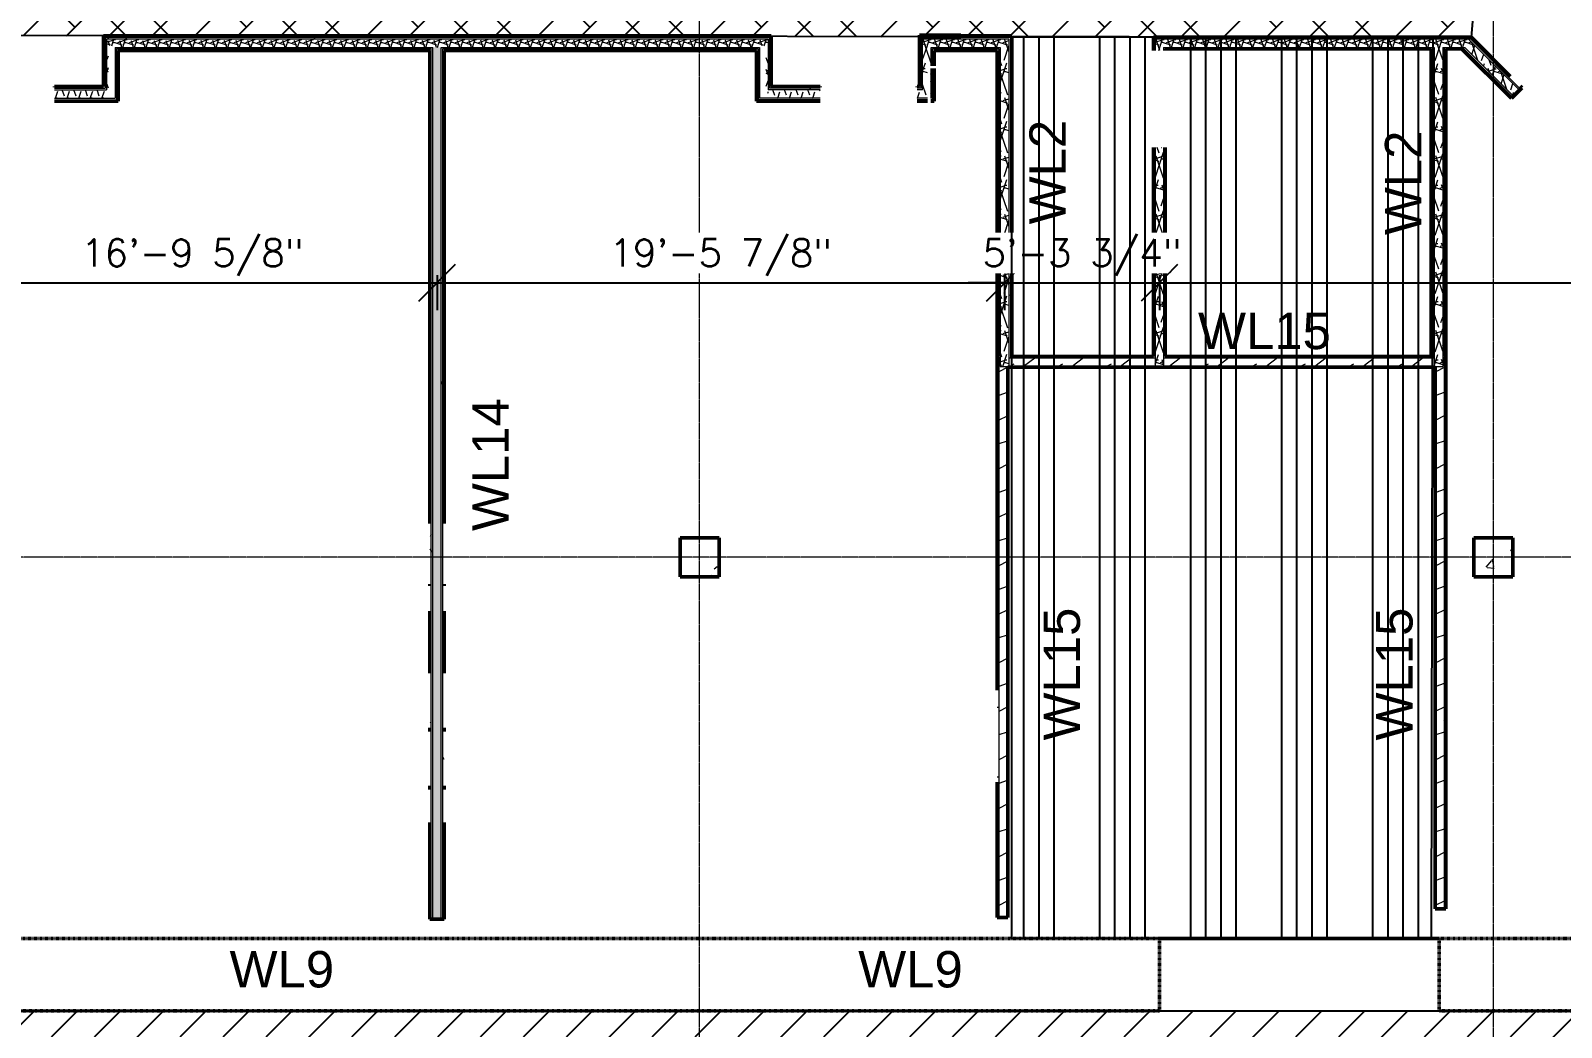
# Model space of a CAD drawing. Header units: inches. Extents: x -4294 to -464, y 9706 to 12475.
# Drawn here: x -3103 to -2472, y 9973 to 10384 of the extents above; entities that cross this region are included whole.
import ezdxf

# ---------------------------------------------------------------- set-up
doc = ezdxf.new("R2010")
doc.units = ezdxf.units.IN
doc.header["$MEASUREMENT"] = 0
doc.linetypes.add('Dash 1_16_', pattern=[0.125, 0.0625, -0.0625])
doc.linetypes.add('Grid Line 1_2_', pattern=[0.875, 0.5, -0.125, 0.125, -0.125])
for name, color, linetype, lineweight in [('0-3', 7, 'Continuous', 9), ('A-ANNO-DIMS', 211, 'Continuous', 9), ('A-WALL', 113, 'Continuous', 13), ('A-WALL-10', 113, 'Continuous', 50), ('A-WALL-9', 113, 'Continuous', 5), ('A-WALL-PATT-5', 111, 'Continuous', 9), ('C-PROP-LINE-2', 91, 'Dash 1_16_', 50), ('I-WALL', 2, 'Continuous', 13), ('I-WALL-1', 2, 'Continuous', 50), ('I-WALL-2', 2, 'Continuous', 50), ('S-COLS', 52, 'Continuous', 9), ('S-COLS-1', 250, 'Continuous', 50), ('S-GRID-1', 1, 'Grid Line 1_2_', 9)]:
    doc.layers.add(name, color=color, linetype=linetype, lineweight=lineweight)
doc.layers.add('LOAD_HATCH', color=8, linetype='Continuous')
doc.layers.add('loads', color=1, linetype='Continuous')
doc.styles.add('Arial', font='arial.ttf', dxfattribs={"height": 22.5})
doc.styles.add('Century Gothic', font='simplex.shx', dxfattribs={"height": 11.25})
doc.dimstyles.new('OD__1_8__Tol__', dxfattribs={"dimscale": 12, "dimtxt": 11.746893, "dimasz": 1.25, "dimexe": 0.9375, "dimexo": 0.625, "dimgap": 0.15625, "dimtad": 1, "dimdec": 3, "dimrnd": 0.125, "dimzin": 3, "dimdsep": 46, "dimlunit": 4, "dimtxsty": 'Century Gothic', "dimsah": 1, "dimcen": 0.09, "dimdle": 0.9375, "dimazin": 0, "dimtfac": 1, "dimtdec": 4, "dimtix": 1, "dimtmove": 0, "dimatfit": 3, "dimfxl": 1, "dimtvp": 1, "dimtfill": 1, "dimfrac": 2, "dimtolj": 1, "dimtzin": 0, "dimarcsym": 2})
pattern_1 = [(0, (3860.724, -12118.589), (38.4, 9.6), [1.584, -27.216, 1.584, -27.216, -153.6]), (0, (3860.724, -12118.589), (38.4, 9.6), [-57.6, 1.584, -56.016, 1.584, -27.216, -67.2]), (0, (3860.724, -12118.589), (38.4, 9.6), [-144, 1.584, -17.616, 1.584, -46.416]), (120, (3875.124, -12113.789), (-27.513844, 28.4553755), [1.584, -27.216, 1.584, -27.216, -153.6]), (120, (3875.124, -12113.789), (-27.513844, 28.4553755), [-57.6, 1.584, -56.016, 1.584, -27.216, -67.2]), (120, (3875.124, -12113.789), (-27.513844, 28.4553755), [-144, 1.584, -17.616, 1.584, -46.416]), (240, (3879.924, -12094.589), (-10.886156, -38.0553755), [1.584, -27.216, 1.584, -27.216, -153.6]), (240, (3879.924, -12094.589), (-10.886156, -38.0553755), [-57.6, 1.584, -56.016, 1.584, -27.216, -67.2]), (240, (3879.924, -12094.589), (-10.886156, -38.0553755), [-144, 1.584, -17.616, 1.584, -46.416])]
pattern_2 = [(161.57, (3861.3237, -12117.9894), (-4.80033747, -0.00041462), [0, -34.152, 3.792, 0]), (18.43, (3860.1237, -12117.9894), (-4.80033747, 0.00041462), [0, -34.152, 3.792, 0]), (108.43, (3861.3237, -12117.9894), (2.39913218, -12.00105099), [11.382, -26.562]), (71.57, (3860.1237, -12117.9894), (2.39913218, 12.00105099), [11.382, -26.562])]
pattern_3 = [(216.87, (3868.7207, -12098.5974), (59.9755286, 39.9843071), [9.996, -89.964]), (206.565, (3880.716, -12104.595), (-19.991807, -19.992219), [22.352, -22.352]), (198.435, (3880.716, -12114.5914), (-39.983821, -19.991955), [12.644, -50.576])]

# ---------------------------------------------------------------- blocks, each defined once
blk = doc.blocks.new('Family - ___-1870007-FLOOR PLAN - BASEMENT')
at = {"layer": 'C-PROP-LINE-2'}
for p, q in [((-2637.92, 10010.09), (-2637.92, 9980.19)), ((-2522.72, 10010.09), (-2637.92, 10010.09)), ((-2522.72, 9980.19), (-2522.72, 10010.09)), ((-2637.92, 9980.19), (-3860.72, 9980.19)), ((-2067.92, 9980.19), (-2522.72, 9980.19))]:
    blk.add_line(p, q, dxfattribs=at)
blk = doc.blocks.new('Family - ___-1870574-FLOOR PLAN - BASEMENT')
at = {"layer": 'C-PROP-LINE-2'}
blk.add_line((-2098.26, 10010.09), (-3831.16, 10010.09), dxfattribs=at)
blk = doc.blocks.new('Concrete-Rectangular-Column - ONE-V21-FLOOR PLAN - BASEMENT')
at = {"layer": 'S-COLS'}
h = blk.add_hatch(dxfattribs=at)
h.set_pattern_fill('FP_24', color=256, style=0, pattern_type=2)
h.set_pattern_definition([(50, (2827.324, -10167.19), (34.4287, -3.01202), [3.6, -39.6]), (355, (2827.324, -10167.19), (-6.6596, 36.10481), [2.88, -31.68]), (100.451, (2830.193, -10167.44), (27.76876, 33.0931), [3.06, -33.655]), (46.184, (2827.324, -10157.59), (51.22752, -7.94535), [5.4, -59.4]), (96.636, (2831.593, -10158.25), (44.86319, 46.7577), [4.589, -50.482]), (351.184, (2827.324, -10157.59), (44.86417, 46.75745), [4.32, -47.52]), (21, (2832.124, -10159.99), (28.65176, -19.325734), [3.6, -39.6]), (326, (2832.124, -10159.99), (11.67934, 34.80662), [2.88, -31.68]), (71.451, (2834.51, -10161.6), (40.33096, 15.48132), [3.06, -33.655]), (37.5, (2827.324, -10167.189), (0.583112, 15.978979), [1.584, -29.712, 1.584, -30.576, -31.8]), (37.5, (2827.324, -10167.189), (0.583112, 15.978979), [-63.456, 1.584, -30.216]), (7.5, (2827.324, -10167.189), (12.62689, 18.932107), [1.584, -16.752, 1.584, -28.992, -12.12]), (7.5, (2827.324, -10167.189), (12.62689, 18.932107), [-48.912, 1.584, -10.536]), (327.5, (2816.62, -10167.189), (25.622992, -1.0828), [1.584, -10.416, 1.584, -35.856, -49.68]), (327.5, (2816.62, -10167.189), (25.622992, -1.0828), [-49.44, 1.584, -48.096]), (317.5, (2811.82, -10167.19), (27.99243, 4.80496), [1.584, -14.016, 1.584, -23.28, -35.28]), (317.5, (2811.82, -10167.19), (27.99243, 4.80496), [-40.464, 1.584, -33.696])])
h.paths.add_polyline_path([(8, -8), (8, 8), (-8, 8), (-8, -8), (6.79, -8)], flags=0)
at = {"layer": 'S-COLS-1'}
for p, q in [((8, 8), (-8, 8)), ((-8, 8), (-8, -8)), ((8, -8), (8, 8)), ((-8, -8), (8, -8))]:
    blk.add_line(p, q, dxfattribs=at)
blk = doc.blocks.new('Concrete-Rectangular-Column - ONE-V27-FLOOR PLAN - BASEMENT')
at = {"layer": 'S-COLS'}
h = blk.add_hatch(dxfattribs=at)
h.set_pattern_fill('FP_30', color=256, style=0, pattern_type=2)
h.set_pattern_definition([(50, (2500.324, -10167.19), (34.4287, -3.01202), [3.6, -39.6]), (355, (2500.324, -10167.19), (-6.6596, 36.10481), [2.88, -31.68]), (100.451, (2503.193, -10167.44), (27.76876, 33.0931), [3.06, -33.655]), (46.184, (2500.324, -10157.59), (51.22752, -7.94535), [5.4, -59.4]), (96.636, (2504.593, -10158.25), (44.86319, 46.7577), [4.589, -50.482]), (351.184, (2500.324, -10157.59), (44.86417, 46.75745), [4.32, -47.52]), (21, (2505.124, -10159.99), (28.65176, -19.325734), [3.6, -39.6]), (326, (2505.124, -10159.99), (11.67934, 34.80662), [2.88, -31.68]), (71.451, (2507.51, -10161.6), (40.33096, 15.48132), [3.06, -33.655]), (37.5, (2500.324, -10167.189), (0.583112, 15.978979), [1.584, -29.712, 1.584, -30.576, -31.8]), (37.5, (2500.324, -10167.189), (0.583112, 15.978979), [-63.456, 1.584, -30.216]), (7.5, (2500.324, -10167.189), (12.62689, 18.932107), [1.584, -16.752, 1.584, -28.992, -12.12]), (7.5, (2500.324, -10167.189), (12.62689, 18.932107), [-48.912, 1.584, -10.536]), (327.5, (2489.62, -10167.189), (25.622992, -1.0828), [1.584, -10.416, 1.584, -35.856, -49.68]), (327.5, (2489.62, -10167.189), (25.622992, -1.0828), [-49.44, 1.584, -48.096]), (317.5, (2484.82, -10167.19), (27.99243, 4.80496), [1.584, -14.016, 1.584, -23.28, -35.28]), (317.5, (2484.82, -10167.19), (27.99243, 4.80496), [-40.464, 1.584, -33.696])])
h.paths.add_polyline_path([(8, -8), (8, 8), (-8, 8), (-8, -8), (6.79, -8)], flags=0)
at = {"layer": 'S-COLS-1'}
for p, q in [((8, 8), (-8, 8)), ((-8, 8), (-8, -8)), ((8, -8), (8, 8)), ((-8, -8), (8, -8))]:
    blk.add_line(p, q, dxfattribs=at)
blk = doc.blocks.new('Family - ___-1870007-FLOOR PLAN - 1ST FLOOR')
at = {"layer": 'C-PROP-LINE-2'}
for p, q in [((-2637.92, 10010.09), (-2637.92, 9980.19)), ((-2522.72, 10010.09), (-2637.92, 10010.09)), ((-2522.72, 9980.19), (-2522.72, 10010.09)), ((-2637.92, 9980.19), (-3860.72, 9980.19)), ((-2067.92, 9980.19), (-2522.72, 9980.19))]:
    blk.add_line(p, q, dxfattribs=at)
blk = doc.blocks.new('Family - ___-1870574-FLOOR PLAN - 1ST FLOOR')
at = {"layer": 'C-PROP-LINE-2'}
blk.add_line((-2098.26, 10010.09), (-3831.16, 10010.09), dxfattribs=at)
blk = doc.blocks.new('_Oblique')
at = {"color": 0, "linetype": 'ByBlock', "lineweight": -2}
blk.add_line((-0.5, -0.5), (0.5, 0.5), dxfattribs=at)
blk = doc.blocks.new('*D239')
at = {"layer": 'A-ANNO-DIMS', "color": 0, "lineweight": -2}
for p, q in [((-3148.37, 10280.31), (-2924.27, 10280.31)), ((-3137.12, 10283.41), (-3137.12, 10269.06)), ((-2935.52, 10283.41), (-2935.52, 10269.06))]:
    blk.add_line(p, q, dxfattribs=at)
at = {"layer": 'Defpoints', "color": 0}
for p in [(-3137.12, 10290.91), (-2935.52, 10290.91), (-2935.52, 10280.31)]:
    blk.add_point(p, dxfattribs=at)
at = {"layer": 'A-ANNO-DIMS', "color": 0, "lineweight": -2, "xscale": 15, "yscale": 15, "zscale": 15, "rotation": 180}
blk.add_blockref('_Oblique', (-3137.12, 10280.31), dxfattribs=at)
at = {"layer": 'A-ANNO-DIMS', "color": 0, "lineweight": -2, "xscale": 15, "yscale": 15, "zscale": 15}
blk.add_blockref('_Oblique', (-2935.52, 10280.31), dxfattribs=at)
at = {"layer": 'A-ANNO-DIMS', "color": 0, "insert": (-3036.32, 10290.75), "char_height": 11.25, "attachment_point": 5, "style": 'Century Gothic', "bg_fill": 3, "box_fill_scale": 1.25, "bg_fill_color": 257, "bg_fill_transparency": 0}
blk.add_mtext('\\A1;16\'-9 5/8"', dxfattribs=at)
blk = doc.blocks.new('*D240')
at = {"layer": 'A-ANNO-DIMS', "color": 0, "lineweight": -2}
for p, q in [((-2946.77, 10280.31), (-2690.45, 10280.31)), ((-2935.52, 10283.41), (-2935.52, 10269.06)), ((-2701.7, 10283.41), (-2701.7, 10269.06))]:
    blk.add_line(p, q, dxfattribs=at)
at = {"layer": 'Defpoints', "color": 0}
for p in [(-2935.52, 10290.91), (-2701.7, 10290.91), (-2701.7, 10280.31)]:
    blk.add_point(p, dxfattribs=at)
at = {"layer": 'A-ANNO-DIMS', "color": 0, "lineweight": -2, "xscale": 15, "yscale": 15, "zscale": 15, "rotation": 180}
blk.add_blockref('_Oblique', (-2935.52, 10280.31), dxfattribs=at)
at = {"layer": 'A-ANNO-DIMS', "color": 0, "lineweight": -2, "xscale": 15, "yscale": 15, "zscale": 15}
blk.add_blockref('_Oblique', (-2701.7, 10280.31), dxfattribs=at)
at = {"layer": 'A-ANNO-DIMS', "color": 0, "insert": (-2818.61, 10290.75), "char_height": 11.25, "attachment_point": 5, "style": 'Century Gothic', "bg_fill": 3, "box_fill_scale": 1.25, "bg_fill_color": 257, "bg_fill_transparency": 0}
blk.add_mtext('\\A1;19\'-5 7/8"', dxfattribs=at)
blk = doc.blocks.new('*D241')
at = {"layer": 'A-ANNO-DIMS', "color": 0, "lineweight": -2}
for p, q in [((-2701.7, 10280.31), (-2716.7, 10280.31)), ((-2701.7, 10283.41), (-2701.7, 10269.06)), ((-2701.7, 10280.31), (-2637.92, 10280.31)), ((-2637.92, 10283.41), (-2637.92, 10269.06)), ((-2637.92, 10280.31), (-2622.92, 10280.31))]:
    blk.add_line(p, q, dxfattribs=at)
at = {"layer": 'A-ANNO-DIMS', "color": 0, "lineweight": -2, "xscale": 15, "yscale": 15, "zscale": 15}
blk.add_blockref('_Oblique', (-2701.7, 10280.31), dxfattribs=at)
at = {"layer": 'A-ANNO-DIMS', "color": 0, "lineweight": -2, "xscale": 15, "yscale": 15, "zscale": 15, "rotation": 180}
blk.add_blockref('_Oblique', (-2637.92, 10280.31), dxfattribs=at)
at = {"layer": 'A-ANNO-DIMS', "color": 0, "insert": (-2669.81, 10290.75), "char_height": 11.25, "attachment_point": 5, "style": 'Century Gothic', "bg_fill": 3, "box_fill_scale": 1.25, "bg_fill_color": 257, "bg_fill_transparency": 0}
blk.add_mtext('\\A1;5\'-3 3/4"', dxfattribs=at)
at = {"layer": 'Defpoints', "color": 0}
for p in [(-2701.7, 10290.91), (-2637.92, 10290.91), (-2637.92, 10280.31)]:
    blk.add_point(p, dxfattribs=at)
blk = doc.blocks.new('*D242')
at = {"layer": 'A-ANNO-DIMS', "color": 0, "lineweight": -2}
for p, q in [((-2649.17, 10280.31), (-2089.07, 10280.31)), ((-2637.92, 10283.41), (-2637.92, 10269.06)), ((-2100.32, 10283.41), (-2100.32, 10269.06))]:
    blk.add_line(p, q, dxfattribs=at)
at = {"layer": 'Defpoints', "color": 0}
for p in [(-2637.92, 10290.91), (-2100.32, 10290.91), (-2100.32, 10280.31)]:
    blk.add_point(p, dxfattribs=at)
at = {"layer": 'A-ANNO-DIMS', "color": 0, "lineweight": -2, "xscale": 15, "yscale": 15, "zscale": 15, "rotation": 180}
blk.add_blockref('_Oblique', (-2637.92, 10280.31), dxfattribs=at)
at = {"layer": 'A-ANNO-DIMS', "color": 0, "lineweight": -2, "xscale": 15, "yscale": 15, "zscale": 15}
blk.add_blockref('_Oblique', (-2100.32, 10280.31), dxfattribs=at)
at = {"layer": 'A-ANNO-DIMS', "color": 0, "insert": (-2369.12, 10290.75), "char_height": 11.25, "attachment_point": 5, "style": 'Century Gothic', "bg_fill": 3, "box_fill_scale": 1.25, "bg_fill_color": 257, "bg_fill_transparency": 0}
blk.add_mtext('\\A1;44\'-9 5/8"', dxfattribs=at)
blk = doc.blocks.new('zw$4457')
at = {"layer": 'A-WALL'}
blk.add_hatch(color=256, dxfattribs=at).paths.add_polyline_path([(1160.15, -2099.875), (1160.4, -2099.875), (1160.4, -1872.75), (1160.15, -1872.7972), (1160.15, -2080.2464)], flags=0)
at = {"layer": 'A-WALL-9'}
for points in [[(1336.025, -1873), (1336.4, -1873), (1336.3997, -1872.75), (1160.4, -1872.75), (1160.4, -1873), (1334.3602, -1873)], [(1336.65, -2096.275), (1336.65, -1872.75), (1336.4, -1872.75), (1336.4, -2096.275)]]:
    blk.add_hatch(color=256, dxfattribs=at).paths.add_polyline_path(points, flags=0)
at = {"layer": 'A-WALL-PATT-5'}
h = blk.add_hatch(dxfattribs=at)
h.set_pattern_fill('FP_3', color=256, style=0, pattern_type=2)
h.set_pattern_definition(pattern_1)
h.paths.add_polyline_path([(923.45, -1737.075), (1062.825, -1737.075), (1062.825, -1736.45), (788.425, -1736.45), (788.425, -1737.075), (921.0445, -1737.075)], flags=0)
h = blk.add_hatch(dxfattribs=at)
h.set_pattern_fill('FP_3', color=256, style=0, pattern_type=2)
h.set_pattern_definition(pattern_1)
h.paths.add_polyline_path([(1062.2, -1737.7), (1062.2, -1737.075), (789.05, -1737.075), (789.05, -1737.7), (1061.575, -1737.7)], flags=0)
h = blk.add_hatch(dxfattribs=at)
h.set_pattern_fill('FP_19', color=256, style=0, pattern_type=2)
h.set_pattern_definition(pattern_2)
h.paths.add_polyline_path([(789.1764, -1762.15), (789.1764, -1758.7764), (789.8014, -1759.4014), (789.8014, -1740.55), (792.55, -1740.55), (792.55, -1737.7), (789.05, -1737.7219), (789.05, -1762.15)], flags=0)
h = blk.add_hatch(dxfattribs=at)
h.set_pattern_fill('FP_19', color=256, style=0, pattern_type=2)
h.set_pattern_definition(pattern_2)
h.paths.add_polyline_path([(1058.075, -1741.2), (1058.725, -1740.55), (1061.4764, -1740.55), (1061.4764, -1741.2), (1061.575, -1741.2), (1061.575, -1737.7), (792.55, -1737.7219), (792.55, -1740.55), (793.8, -1740.55), (793.8, -1741.2), (1056.7264, -1741.2)], flags=0)
h = blk.add_hatch(dxfattribs=at)
h.set_pattern_fill('FP_3', color=256, style=0, pattern_type=2)
h.set_pattern_definition(pattern_1)
h.paths.add_polyline_path([(1125.275, -1758.65), (1125.275, -1737.7), (1124.65, -1737.7127), (1124.65, -1758.65)], flags=0)
h = blk.add_hatch(dxfattribs=at)
h.set_pattern_fill('FP_19', color=256, style=0, pattern_type=2)
h.set_pattern_definition(pattern_2)
h.paths.add_polyline_path([(1125.275, -1741.2), (1127.9, -1741.2), (1127.9, -1740.55), (1128.125, -1740.55), (1128.775, -1741.2), (1157.275, -1741.2), (1157.275, -1737.7), (1125.275, -1737.7)], flags=0)
h = blk.add_hatch(dxfattribs=at)
h.set_pattern_fill('FP_19', color=256, style=0, pattern_type=2)
h.set_pattern_definition(pattern_2)
h.paths.add_polyline_path([(1160.6617, -1872.75), (1160.775, -1872.75), (1160.775, -1737.7), (1157.275, -1737.7), (1157.275, -1872.75), (1160.4, -1872.75)], flags=0)
h = blk.add_hatch(dxfattribs=at)
h.set_pattern_fill('FP_3', color=256, style=0, pattern_type=2)
h.set_pattern_definition(pattern_1)
h.paths.add_polyline_path([(1160.775, -1869.25), (1161.4, -1869.25), (1161.4, -1737.075), (1160.775, -1737.075), (1160.775, -1868.625)], flags=0)
h = blk.add_hatch(dxfattribs=at)
h.set_pattern_fill('FP_3', color=256, style=0, pattern_type=2)
h.set_pattern_definition(pattern_1)
h.paths.add_polyline_path([(1162.025, -1868.625), (1162.025, -1736.45), (1161.4, -1736.45), (1161.4, -1868.625)], flags=0)
h = blk.add_hatch(dxfattribs=at)
h.set_pattern_fill('FP_3', color=256, style=0, pattern_type=2)
h.set_pattern_definition(pattern_1)
h.paths.add_polyline_path([(1221.05, -1868.625), (1221.05, -1782.45), (1220.425, -1782.45), (1220.425, -1868.625)], flags=0)
h.paths.add_polyline_path([(1220.425, -1742.45), (1221.05, -1742.45), (1221.05, -1737.075), (1220.425, -1737.075), (1220.425, -1741.825)], flags=0)
h = blk.add_hatch(dxfattribs=at)
h.set_pattern_fill('FP_19', color=256, style=0, pattern_type=2)
h.set_pattern_definition(pattern_2)
h.paths.add_polyline_path([(1221.05, -1872.75), (1224.55, -1872.7356), (1224.55, -1782.45), (1221.05, -1782.45), (1221.05, -1872.7422)], flags=0)
h.paths.add_polyline_path([(1223.2375, -1742.45), (1224.55, -1742.45), (1224.55, -1737.7), (1221.05, -1737.7), (1221.05, -1742.45), (1221.3625, -1742.45)], flags=0)
h = blk.add_hatch(dxfattribs=at)
h.set_pattern_fill('FP_19', color=256, style=0, pattern_type=2)
h.set_pattern_definition(pattern_2)
h.paths.add_polyline_path([(1320.578, -1741.2), (1336.025, -1741.2), (1336.025, -1737.7), (1224.55, -1737.7), (1224.55, -1741.2), (1298.3734, -1741.2)], flags=0)
h = blk.add_hatch(dxfattribs=at)
h.set_pattern_fill('FP_3', color=256, style=0, pattern_type=2)
h.set_pattern_definition(pattern_1)
h.paths.add_polyline_path([(1335.4, -1868.625), (1335.3969, -1741.2), (1334.775, -1741.2), (1334.775, -1868.625)], flags=0)
h.paths.add_polyline_path([(1335.4, -1737.7), (1335.4, -1737.075), (1334.775, -1737.075), (1334.775, -1737.7)], flags=0)
h = blk.add_hatch(dxfattribs=at)
h.set_pattern_fill('FP_19', color=256, style=0, pattern_type=2)
h.set_pattern_definition(pattern_2)
h.paths.add_polyline_path([(1348.1425, -1741.2), (1348.6106, -1741.2), (1345.1106, -1737.7), (1336.025, -1737.7219), (1336.025, -1741.2), (1347.7268, -1741.2)], flags=0)
h = blk.add_hatch(dxfattribs=at)
h.set_pattern_fill('FP_19', color=256, style=0, pattern_type=2)
h.set_pattern_definition(pattern_2)
h.paths.add_polyline_path([(1368.7237, -1761.3131), (1371.1986, -1758.8382), (1350.0604, -1737.7), (1345.1325, -1737.7219), (1368.2818, -1760.8711)], flags=0)
h = blk.add_hatch(dxfattribs=at)
h.set_pattern_fill('FP_3', color=256, style=0, pattern_type=2)
h.set_pattern_definition(pattern_1)
h.paths.add_polyline_path([(1056.7264, -1741.825), (1057.3514, -1741.825), (1057.3514, -1741.2), (926.95, -1741.2), (926.95, -1741.825), (1044.9335, -1741.825)], flags=0)
h.paths.add_polyline_path([(793.9264, -1741.825), (923.45, -1741.825), (923.45, -1741.2), (793.8, -1741.2), (793.8, -1741.825)], flags=0)
h = blk.add_hatch(dxfattribs=at)
h.set_pattern_fill('FP_3', color=256, style=0, pattern_type=2)
h.set_pattern_definition(pattern_1)
h.paths.add_polyline_path([(928.2, -1742.45), (1056.825, -1742.45), (1057.3514, -1741.9236), (1057.3514, -1741.825), (927.575, -1741.825), (927.575, -1742.45)], flags=0)
h.paths.add_polyline_path([(922.2, -1742.45), (922.825, -1742.45), (922.825, -1741.825), (793.8, -1741.825), (793.8, -1742.45), (907.1112, -1742.45)], flags=0)
h = blk.add_hatch(dxfattribs=at)
h.set_pattern_fill('FP_3', color=256, style=0, pattern_type=2)
h.set_pattern_definition(pattern_1)
h.paths.add_polyline_path([(922.825, -2100.5), (922.825, -1936.8), (922.2, -1936.8), (922.2, -1937.425), (922.3264, -1937.425), (922.3264, -1962.425), (922.2, -1962.425), (922.2, -1963.175), (922.3264, -1963.175), (922.3264, -1973.675), (922.2, -1973.675), (922.2, -1999.175), (922.3264, -1999.175), (922.3264, -2021.675), (922.2, -2021.675), (922.2, -2023.175), (922.3264, -2023.175), (922.3264, -2045.675), (922.2, -2045.675), (922.2, -2047.175), (922.3264, -2047.175), (922.3264, -2060.675), (922.2, -2060.675), (922.2, -2100.5)], flags=0)
h.paths.add_polyline_path([(922.825, -1933.3), (922.825, -1742.45), (922.2, -1742.45), (922.2, -1933.3)], flags=0)
h = blk.add_hatch(dxfattribs=at)
h.set_pattern_fill('FP_3', color=256, style=0, pattern_type=2)
h.set_pattern_definition(pattern_1)
h.paths.add_polyline_path([(923.45, -2100.5), (923.45, -1936.8), (922.825, -1936.8), (922.825, -2100.5)], flags=0)
h.paths.add_polyline_path([(923.45, -1933.3), (923.45, -1741.825), (922.825, -1741.825), (922.825, -1933.3), (923.1169, -1933.3)], flags=0)
h = blk.add_hatch(dxfattribs=at)
h.set_pattern_fill('FP_19', color=256, style=0, pattern_type=2)
h.set_pattern_definition(pattern_2)
h.paths.add_polyline_path([(923.45, -2100.5), (926.95, -2100.5), (926.95, -1741.2), (923.45, -1741.2), (923.45, -2100.007)], flags=0)
h = blk.add_hatch(dxfattribs=at)
h.set_pattern_fill('FP_3', color=256, style=0, pattern_type=2)
h.set_pattern_definition(pattern_1)
h.paths.add_polyline_path([(927.575, -2100.5), (927.575, -1936.8), (926.95, -1936.8), (926.95, -2100.5)], flags=0)
h.paths.add_polyline_path([(926.95, -1933.3), (927.575, -1933.3), (927.575, -1741.825), (926.95, -1741.828), (926.95, -1920.3403)], flags=0)
h = blk.add_hatch(dxfattribs=at)
h.set_pattern_fill('FP_3', color=256, style=0, pattern_type=2)
h.set_pattern_definition(pattern_1)
h.paths.add_polyline_path([(928.2, -2100.5), (928.2, -1936.8), (927.575, -1936.8), (927.575, -2100.5)], flags=0)
h.paths.add_polyline_path([(928.2, -1933.3), (928.2, -1742.45), (927.575, -1742.45), (927.575, -1933.3)], flags=0)
h = blk.add_hatch(dxfattribs=at)
h.set_pattern_fill('FP_19', color=256, style=0, pattern_type=2)
h.set_pattern_definition(pattern_2)
h.paths.add_polyline_path([(1061.4764, -1762.15), (1061.575, -1762.15), (1061.575, -1741.2), (1061.4764, -1741.2176), (1061.4764, -1742.45), (1060.8514, -1742.45), (1060.8514, -1759.3736), (1061.4764, -1758.7486)], flags=0)
h = blk.add_hatch(dxfattribs=at)
h.set_pattern_fill('FP_19', color=256, style=0, pattern_type=2)
h.set_pattern_definition(pattern_2)
h.paths.add_polyline_path([(1128.775, -1762.15), (1128.775, -1749.8625), (1128.65, -1749.8625), (1128.65, -1762.15)], flags=0)
h.paths.add_polyline_path([(1127.275, -1762.15), (1127.2275, -1749.6125), (1126.525, -1749.6125), (1126.525, -1747.1125), (1127.275, -1747.1125), (1127.275, -1748.8625), (1128.775, -1748.8625), (1128.775, -1742.45), (1127.275, -1742.45), (1127.275, -1741.2), (1125.275, -1741.2), (1125.275, -1762.15)], flags=0)
h = blk.add_hatch(dxfattribs=at)
h.set_pattern_fill('FP_3', color=256, style=0, pattern_type=2)
h.set_pattern_definition(pattern_1)
h.paths.add_polyline_path([(1131.4, -1741.825), (1156.65, -1741.825), (1156.6469, -1741.2), (1131.4, -1741.2), (1131.4, -1741.7781)], flags=0)
h = blk.add_hatch(dxfattribs=at)
h.set_pattern_fill('FP_3', color=256, style=0, pattern_type=2)
h.set_pattern_definition(pattern_1)
h.paths.add_polyline_path([(1141.0435, -1742.45), (1156.025, -1742.45), (1156.0219, -1741.8251), (1131.4, -1741.825), (1131.4, -1742.45)], flags=0)
h = blk.add_hatch(dxfattribs=at)
h.set_pattern_fill('FP_3', color=256, style=0, pattern_type=2)
h.set_pattern_definition(pattern_1)
h.paths.add_polyline_path([(1225.175, -1868.625), (1225.175, -1782.45), (1224.55, -1782.45), (1224.55, -1868.625)], flags=0)
h.paths.add_polyline_path([(1224.55, -1742.45), (1225.175, -1742.45), (1225.175, -1741.2), (1224.55, -1741.2), (1224.55, -1741.825)], flags=0)
h = blk.add_hatch(dxfattribs=at)
h.set_pattern_fill('FP_3', color=256, style=0, pattern_type=2)
h.set_pattern_definition(pattern_1)
h.paths.add_polyline_path([(1334.3602, -1741.825), (1334.775, -1741.825), (1334.775, -1741.2), (1225.175, -1741.2), (1225.175, -1741.825), (1320.578, -1741.825)], flags=0)
h = blk.add_hatch(dxfattribs=at)
h.set_pattern_fill('FP_3', color=256, style=0, pattern_type=2)
h.set_pattern_definition(pattern_1)
h.paths.add_polyline_path([(1336.025, -1869.25), (1336.025, -1741.2), (1335.4, -1741.2), (1335.4, -1869.25)], flags=0)
h = blk.add_hatch(dxfattribs=at)
h.set_pattern_fill('FP_19', color=256, style=0, pattern_type=2)
h.set_pattern_definition(pattern_2)
h.paths.add_polyline_path([(1336.65, -1872.75), (1339.525, -1872.75), (1339.525, -1741.2), (1336.025, -1741.2), (1336.025, -1872.75), (1336.5842, -1872.75)], flags=0)
h = blk.add_hatch(dxfattribs=at)
h.set_pattern_fill('FP_3', color=256, style=0, pattern_type=2)
h.set_pattern_definition(pattern_1)
h.paths.add_polyline_path([(1340.15, -1869.25), (1340.15, -1741.2), (1339.525, -1741.2), (1339.525, -1869.25)], flags=0)
h = blk.add_hatch(dxfattribs=at)
h.set_pattern_fill('FP_3', color=256, style=0, pattern_type=2)
h.set_pattern_definition(pattern_1)
h.paths.add_polyline_path([(1340.775, -1868.625), (1340.775, -1741.825), (1340.15, -1741.825), (1340.15, -1868.625)], flags=0)
h = blk.add_hatch(dxfattribs=at)
h.set_pattern_fill('FP_3', color=256, style=0, pattern_type=2)
h.set_pattern_definition(pattern_1)
h.paths.add_polyline_path([(1367.8398, -1762.197), (1368.2818, -1761.755), (1347.7268, -1741.2), (1346.8429, -1741.2), (1367.3979, -1761.755)], flags=0)
h = blk.add_hatch(dxfattribs=at)
h.set_pattern_fill('FP_3', color=256, style=0, pattern_type=2)
h.set_pattern_definition(pattern_1)
h.paths.add_polyline_path([(1368.2818, -1761.755), (1368.7237, -1761.3131), (1348.6106, -1741.2), (1347.7268, -1741.2), (1367.8398, -1761.3131)], flags=0)
h = blk.add_hatch(dxfattribs=at)
h.set_pattern_fill('FP_3', color=256, style=0, pattern_type=2)
h.set_pattern_definition(pattern_1)
h.paths.add_polyline_path([(783.0712, -1758.65), (788.425, -1758.65), (788.425, -1758.025), (767.6, -1758.025), (767.6, -1758.65), (769.289, -1758.65)], flags=0)
h.paths.add_polyline_path([(721.85, -1758.65), (727.6, -1758.65), (727.6, -1758.025), (721.85, -1758.025), (721.85, -1758.481)], flags=0)
h = blk.add_hatch(dxfattribs=at)
h.set_pattern_fill('FP_19', color=256, style=0, pattern_type=2)
h.set_pattern_definition(pattern_2)
h.paths.add_polyline_path([(787.8, -1762.15), (789.05, -1762.15), (789.05, -1758.65), (767.6, -1758.65), (767.6, -1762.15), (783.0712, -1762.15)], flags=0)
h.paths.add_polyline_path([(726.6, -1762.15), (727.6, -1762.15), (727.6, -1758.65), (725.35, -1758.65), (725.35, -1762.15), (725.975, -1762.15)], flags=0)
h = blk.add_hatch(dxfattribs=at)
h.set_pattern_fill('FP_19', color=256, style=0, pattern_type=2)
h.set_pattern_definition(pattern_2)
h.paths.add_polyline_path([(1061.575, -1762.15), (1083.025, -1762.15), (1083.025, -1758.65), (1061.575, -1758.6887), (1061.575, -1762.1113)], flags=0)
h.paths.add_polyline_path([(1123.025, -1762.15), (1125.275, -1762.15), (1125.275, -1758.65), (1123.025, -1758.65), (1123.025, -1761.4625)], flags=0)
h = blk.add_hatch(dxfattribs=at)
h.set_pattern_fill('FP_3', color=256, style=0, pattern_type=2)
h.set_pattern_definition(pattern_1)
h.paths.add_polyline_path([(1083.025, -1758.65), (1083.025, -1758.025), (1062.2, -1758.025), (1062.2, -1758.65), (1072.4979, -1758.65)], flags=0)
h.paths.add_polyline_path([(1124.65, -1758.65), (1124.65, -1758.025), (1123.025, -1758.025), (1123.025, -1758.65), (1124.025, -1758.65)], flags=0)
h = blk.add_hatch(dxfattribs=at)
h.set_pattern_fill('FP_3', color=256, style=0, pattern_type=2)
h.set_pattern_definition(pattern_1)
h.paths.add_polyline_path([(1156.025, -2099.875), (1156.65, -2099.875), (1156.65, -1868.625), (1156.025, -1868.625), (1156.025, -2080.2464)], flags=0)
h = blk.add_hatch(dxfattribs=at)
h.set_pattern_fill('FP_7', color=256, style=0, pattern_type=2)
h.set_pattern_definition(pattern_3)
h.paths.add_polyline_path([(1156.65, -2099.875), (1160.15, -2099.875), (1160.15, -1872.75), (1157.275, -1872.75), (1157.275, -1869.25), (1156.65, -1869.25), (1156.65, -2080.2464)], flags=0)
h = blk.add_hatch(dxfattribs=at)
h.set_pattern_fill('FP_7', color=256, style=0, pattern_type=2)
h.set_pattern_definition(pattern_3)
h.paths.add_polyline_path([(1237.8847, -1872.75), (1336.025, -1872.75), (1336.025, -1869.25), (1224.55, -1869.25), (1224.55, -1872.75), (1228.4, -1872.75)], flags=0)
h.paths.add_polyline_path([(1182.7557, -1872.75), (1221.05, -1872.75), (1221.05, -1869.25), (1160.775, -1869.2566), (1160.775, -1872.75)], flags=0)
h = blk.add_hatch(dxfattribs=at)
h.set_pattern_fill('FP_3', color=256, style=0, pattern_type=2)
h.set_pattern_definition(pattern_1)
h.paths.add_polyline_path([(1335.4, -1869.25), (1335.4, -1868.625), (1224.55, -1868.625), (1224.5754, -1869.25), (1334.775, -1869.25)], flags=0)
h.paths.add_polyline_path([(1220.425, -1869.25), (1221.05, -1869.25), (1221.05, -1868.625), (1161.4, -1868.625), (1161.403, -1869.25), (1182.7557, -1869.25)], flags=0)
h = blk.add_hatch(dxfattribs=at)
h.set_pattern_fill('FP_7', color=256, style=0, pattern_type=2)
h.set_pattern_definition(pattern_3)
h.paths.add_polyline_path([(1340.15, -2096.275), (1340.15, -1869.25), (1339.525, -1869.25), (1339.525, -1872.75), (1336.65, -1872.75), (1336.65, -2096.275)], flags=0)
h = blk.add_hatch(dxfattribs=at)
h.set_pattern_fill('FP_3', color=256, style=0, pattern_type=2)
h.set_pattern_definition(pattern_1)
h.paths.add_polyline_path([(1340.15, -2096.275), (1340.775, -2096.275), (1340.775, -1947.5734), (1340.15, -1947.5734), (1340.15, -2080.2464)], flags=0)
h.paths.add_polyline_path([(1340.15, -1944.0734), (1340.775, -1944.0734), (1340.775, -1868.625), (1340.15, -1868.625), (1340.15, -1934.933)], flags=0)
at = {"layer": 'I-WALL'}
h = blk.add_hatch(color=256, dxfattribs=at)
h.paths.add_polyline_path([(1124.025, -1736.45), (1141.0435, -1736.45), (1141.0435, -1736.2), (1124.025, -1736.2)], flags=0)
h.paths.add_polyline_path([(1124.025, -1736.825), (1124.4, -1736.825), (1124.025, -1736.45)], flags=0)
blk.add_hatch(color=256, dxfattribs=at).paths.add_polyline_path([(1124.65, -1758.025), (1124.65, -1737.075), (1124.025, -1737.075), (1124.025, -1758.025)], flags=0)
at = {"layer": 'I-WALL-1'}
h = blk.add_hatch(color=256, dxfattribs=at)
h.paths.add_polyline_path([(1072.4979, -1758.025), (1083.025, -1758.025), (1083.025, -1757.4), (1062.825, -1757.4), (1062.825, -1758.025), (1064.4935, -1758.025)], flags=0)
h.paths.add_polyline_path([(1123.025, -1758.025), (1124.025, -1758.025), (1124.025, -1757.4), (1123.025, -1757.4), (1123.025, -1757.65)], flags=0)
at = {"layer": 'A-WALL'}
for p, q in [((788.425, -1737.075), (788.425, -1758.025)), ((788.425, -1737.075), (1062.2, -1737.075)), ((789.05, -1737.7), (789.05, -1758.65)), ((789.05, -1737.7), (1061.575, -1737.7)), ((1061.575, -1737.7), (1061.575, -1758.65)), ((1062.2, -1737.075), (1062.2, -1758.025)), ((1124.025, -1737.075), (1161.4, -1737.075)), ((1124.65, -1758.025), (1124.65, -1737.075)), ((1125.275, -1737.7), (1160.775, -1737.7)), ((1125.275, -1758.65), (1125.275, -1737.7)), ((1160.775, -1737.7), (1160.775, -1872.75)), ((1161.4, -1737.075), (1161.4, -1869.25)), ((1221.05, -1737.7), (1221.05, -1742.45)), ((1221.05, -1737.7), (1350.9443, -1737.7)), ((1335.4, -1737.7), (1335.4, -1737.075)), ((1350.0604, -1737.7), (1371.1986, -1758.8382)), ((1350.9443, -1737.7), (1371.6405, -1758.3963)), ((792.55, -1741.2), (792.55, -1762.15)), ((792.55, -1741.2), (923.45, -1741.2)), ((793.175, -1741.825), (793.175, -1762.775)), ((793.175, -1741.825), (922.825, -1741.825)), ((922.825, -2100.5), (922.825, -1741.825)), ((923.45, -2100.5), (923.45, -1741.2)), ((926.95, -2100.5), (926.95, -1741.2)), ((926.95, -1741.2), (1058.075, -1741.2)), ((927.575, -2100.5), (927.575, -1741.825)), ((927.575, -1741.825), (1057.45, -1741.825)), ((1057.45, -1741.825), (1057.45, -1762.775)), ((1058.075, -1741.2), (1058.075, -1762.15)), ((1128.775, -1741.2), (1157.275, -1741.2)), ((1128.775, -1748.8625), (1128.775, -1741.2)), ((1129.4, -1741.825), (1156.65, -1741.825)), ((1129.4, -1748.8625), (1129.4, -1741.825)), ((1156.65, -1741.825), (1156.65, -1868.625)), ((1157.275, -1741.2), (1157.275, -1872.75)), ((1224.55, -1741.2), (1224.55, -1742.45)), ((1224.55, -1741.2), (1336.025, -1741.2)), ((1335.4, -1741.2), (1335.4, -1869.25)), ((1336.025, -1741.2), (1336.025, -1872.75)), ((1339.525, -1741.2), (1339.525, -1872.75)), ((1339.525, -1741.2), (1348.6106, -1741.2)), ((1340.15, -1741.2), (1340.15, -1868.625)), ((1347.7268, -1741.2), (1368.2818, -1761.755)), ((1348.6106, -1741.2), (1368.7237, -1761.3131)), ((1128.775, -1762.15), (1128.775, -1749.8625)), ((1129.4, -1762.775), (1129.4, -1749.8625)), ((767.6, -1758.025), (788.425, -1758.025)), ((767.6, -1758.65), (789.05, -1758.65)), ((1083.025, -1758.65), (1061.575, -1758.65)), ((1083.025, -1758.025), (1062.2, -1758.025)), ((1062.825, -1757.4), (1062.825, -1758.025)), ((1124.65, -1758.025), (1123.025, -1758.025)), ((1125.275, -1758.65), (1123.025, -1758.65)), ((767.6, -1762.15), (792.55, -1762.15)), ((767.6, -1762.775), (793.175, -1762.775)), ((1083.025, -1762.775), (1057.45, -1762.775)), ((1083.025, -1762.15), (1058.075, -1762.15)), ((1127.275, -1762.15), (1123.025, -1762.15)), ((1127.275, -1762.775), (1123.025, -1762.775)), ((1128.775, -1762.15), (1128.65, -1762.15)), ((1129.4, -1762.775), (1128.65, -1762.775)), ((1221.05, -1782.45), (1221.05, -1872.75)), ((1224.55, -1782.45), (1224.55, -1872.75)), ((1157.275, -1869.25), (1156.65, -1869.25)), ((1156.65, -1869.25), (1156.65, -2099.875)), ((1157.275, -1872.75), (1339.525, -1872.75)), ((1160.15, -1872.75), (1160.15, -2099.875)), ((1160.775, -1869.25), (1221.05, -1869.25)), ((1224.55, -1869.25), (1336.025, -1869.25)), ((1336.65, -1872.75), (1336.65, -2096.275)), ((1340.15, -1869.25), (1339.525, -1869.25)), ((1340.15, -1869.25), (1340.15, -2096.275))]:
    blk.add_line(p, q, dxfattribs=at)
at = {"layer": 'A-WALL-10'}
for p, q in [((1156.025, -1868.625), (1156.025, -2006.1103)), ((1160.4, -2099.875), (1160.4, -1873)), ((1160.4, -1873), (1336.4, -1873)), ((1220.425, -1868.625), (1162.025, -1868.625)), ((1334.775, -1868.625), (1225.175, -1868.625)), ((1336.4, -1873), (1336.4, -2096.275)), ((1340.775, -2096.275), (1340.775, -1868.625)), ((1156.025, -2044.1103), (1156.025, -2099.875)), ((1156.025, -2099.875), (1160.4, -2099.875)), ((1336.4, -2096.275), (1340.775, -2096.275))]:
    blk.add_line(p, q, dxfattribs=at)
at = {"layer": 'I-WALL-2'}
for p, q in [((787.8, -1736.45), (787.8, -1757.4)), ((1062.825, -1736.45), (787.8, -1736.45)), ((1062.825, -1757.4), (1062.825, -1736.45)), ((1141.0435, -1736.2), (1124.025, -1736.2)), ((1124.025, -1736.2), (1124.025, -1757.4)), ((1162.025, -1736.45), (1124.025, -1736.45)), ((1124.025, -1736.825), (1141.0435, -1736.825)), ((1141.0435, -1736.825), (1141.0435, -1736.2)), ((1162.025, -1868.625), (1162.025, -1736.45)), ((1220.425, -1737.075), (1220.425, -1742.45)), ((1351.2032, -1737.075), (1220.425, -1737.075)), ((1367.3095, -1753.1814), (1351.2032, -1737.075)), ((793.8, -1763.4), (793.8, -1742.45)), ((793.8, -1742.45), (922.2, -1742.45)), ((922.2, -1742.45), (922.2, -1937.425)), ((928.2, -1937.425), (928.2, -1742.45)), ((928.2, -1742.45), (1056.825, -1742.45)), ((1056.825, -1742.45), (1056.825, -1763.4)), ((1130.025, -1742.45), (1156.025, -1742.45)), ((1130.025, -1748.8625), (1130.025, -1742.45)), ((1156.025, -1742.45), (1156.025, -1868.625)), ((1225.175, -1742.45), (1225.175, -1741.825)), ((1225.175, -1741.825), (1334.775, -1741.825)), ((1334.775, -1741.825), (1334.775, -1868.625)), ((1340.775, -1868.625), (1340.775, -1741.825)), ((1340.775, -1741.825), (1347.4679, -1741.825)), ((1347.4679, -1741.825), (1367.8398, -1762.197)), ((1130.025, -1763.4), (1130.025, -1749.8625)), ((787.8, -1757.4), (767.6, -1757.4)), ((767.6, -1757.4), (767.6, -1757.65)), ((1083.025, -1757.4), (1062.825, -1757.4)), ((1083.025, -1757.65), (1083.025, -1757.4)), ((1124.025, -1757.4), (1123.025, -1757.4)), ((1123.025, -1757.4), (1123.025, -1757.65)), ((1367.8398, -1762.197), (1372.0825, -1757.9543)), ((1372.0825, -1757.9543), (1371.3754, -1757.2472)), ((767.6, -1763.4), (793.8, -1763.4)), ((1056.825, -1763.4), (1083.025, -1763.4)), ((1123.025, -1763.4), (1127.275, -1763.4)), ((1128.65, -1763.4), (1130.025, -1763.4)), ((1220.425, -1782.45), (1220.425, -1868.625)), ((1225.175, -1868.625), (1225.175, -1782.45)), ((922.2, -1962.425), (922.2, -1963.175)), ((928.2, -1963.175), (928.2, -1962.425)), ((922.2, -1973.675), (922.2, -1999.175)), ((928.2, -1999.175), (928.2, -1973.675)), ((922.2, -2021.675), (922.2, -2023.175)), ((928.2, -2023.175), (928.2, -2021.675)), ((922.2, -2045.675), (922.2, -2047.175)), ((928.2, -2047.175), (928.2, -2045.675)), ((922.2, -2060.675), (922.2, -2100.5)), ((928.2, -2100.5), (928.2, -2060.675)), ((922.2, -2100.5), (928.2, -2100.5))]:
    blk.add_line(p, q, dxfattribs=at)
at = {"layer": 'C-PROP-LINE-2'}
for name in ['Family - ___-1870007-FLOOR PLAN - 1ST FLOOR', 'Family - ___-1870574-FLOOR PLAN - 1ST FLOOR']:
    blk.add_blockref(name, (3860.7237, -12118.5894), dxfattribs=at)
at = {"layer": 'A-ANNO-DIMS'}
dim = blk.add_linear_dim(base=(925.2, -1838.2818), p1=(723.6, -1827.6752), p2=(925.2, -1827.6752), dimstyle='OD__1_8__Tol__', override={"dimpost": '<>', "dimfxl": 201.6}, dxfattribs=at)
dim.commit()
dim.dimension.update_dxf_attribs({"geometry": '*D239', "text_midpoint": (824.4, -1827.8353), "insert": (3860.7237, -12118.5894)})
dim = blk.add_linear_dim(base=(1159.025, -1838.2818), p1=(925.2, -1827.6752), p2=(1159.025, -1827.6752), dimstyle='OD__1_8__Tol__', override={"dimpost": '<>', "dimfxl": 233.825}, dxfattribs=at)
dim.commit()
dim.dimension.update_dxf_attribs({"geometry": '*D240', "text_midpoint": (1042.1125, -1827.8353), "insert": (3860.7237, -12118.5894)})
dim = blk.add_linear_dim(base=(1222.8, -1838.2818), p1=(1159.025, -1827.6752), p2=(1222.8, -1827.6752), dimstyle='OD__1_8__Tol__', override={"dimpost": '<>', "dimfxl": 63.775}, dxfattribs=at)
dim.commit()
dim.dimension.update_dxf_attribs({"geometry": '*D241', "text_midpoint": (1190.9125, -1827.8353), "insert": (3860.7237, -12118.5894)})
dim = blk.add_linear_dim(base=(1760.4, -1838.2818), p1=(1222.8, -1827.6752), p2=(1760.4, -1827.6752), dimstyle='OD__1_8__Tol__', override={"dimpost": '<>', "dimfxl": 537.6}, dxfattribs=at)
dim.commit()
dim.dimension.update_dxf_attribs({"geometry": '*D242', "text_midpoint": (1491.6, -1827.8353), "insert": (3860.7237, -12118.5894)})

msp = doc.modelspace()

# ---------------------------------------------------------------- linework, layer by layer
at = {"layer": 'S-GRID-1'}
for p, q in [((-2827.3237, 9836.1797), (-2827.3237, 12413.7371)), ((-2500.3237, 9836.1797), (-2500.3237, 12413.7371)), ((-464.451, 10167.1894), (-4232.1914, 10167.1894))]:
    msp.add_line(p, q, dxfattribs=at)

# ---------------------------------------------------------------- block references
at = {"layer": '0-3'}
for name, p in [('Concrete-Rectangular-Column - ONE-V21-FLOOR PLAN - BASEMENT', (-2827.3237, 10167.1894)), ('Concrete-Rectangular-Column - ONE-V27-FLOOR PLAN - BASEMENT', (-2500.3237, 10167.1894))]:
    msp.add_blockref(name, p, dxfattribs=at)
at = {"layer": 'C-PROP-LINE-2'}
for name in ['Family - ___-1870007-FLOOR PLAN - BASEMENT', 'Family - ___-1870574-FLOOR PLAN - BASEMENT']:
    msp.add_blockref(name, (0, 0), dxfattribs=at)

# ---------------------------------------------------------------- next in the draw order: block references
msp.add_blockref('zw$4457', (-3860.7237, 12118.5894))

# ---------------------------------------------------------------- next in the draw order: hatches: boundary and pattern name
at = {"layer": 'LOAD_HATCH'}
h = msp.add_hatch(dxfattribs=at)
h.set_pattern_fill('ANSI31', color=256, scale=100, style=0)
h.paths.add_polyline_path([(-3400.0487, 11247.3894), (-2067.9237, 11247.3894), (-2067.9237, 12077.1894), (-1943.3237, 12077.1894), (-1943.3237, 9901.1894), (-3819.3237, 9901.1894), (-3819.3237, 9980.1894), (-2067.9237, 9980.1894), (-2067.9237, 10851.3894), (-3400.0487, 10851.3894)])
h = msp.add_hatch(dxfattribs=at)
h.set_pattern_fill('ANSI38', color=256, scale=100, style=0)
h.paths.add_polyline_path([(-2509.5206, 11717.2644), (-2509.5206, 11650), (-2650.5237, 11649.3394), (-2650.5237, 11628.3894), (-2718.7237, 11628.3894), (-2778.9237, 11628.3894), (-2778.9237, 11649.3394), (-3139.1237, 11648.3394), (-3140.1237, 11473.5394), (-3371.8737, 11473.7894), (-3371.8737, 11277.2894), (-3401.0487, 11277.2894), (-3408.9237, 10449.4394), (-2503.6999, 10449.4394), (-2509.5206, 10381.5144), (-3072.9237, 10382.1394), (-3418.5237, 10382.7894), (-3481.3237, 10382.7894), (-3477.9737, 10412.7894), (-3477.9737, 11244.3894), (-3481.3237, 11530.9894), (-3199.9987, 11535.1894), (-3199.9987, 11783.3644), (-3744.5362, 11783.3644), (-3744.5362, 11847.1894), (-3140.1237, 11834.1519), (-3140.1237, 11716.6394), (-2509.5206, 11716.6394)])
h = msp.add_hatch(dxfattribs=at)
h.set_pattern_fill('ANSI34', color=256, scale=50, angle=45, style=0)
h.paths.add_polyline_path([(-2698.6987, 10381.7243), (-2698.6987, 10010.0894), (-2525.9487, 10010.0894), (-2525.3237, 10381.5144)])

# ---------------------------------------------------------------- next in the draw order: linework, layer by layer
for points in [[(-3400.0487, 11247.3894), (-2067.9237, 11247.3894), (-2067.9237, 12077.1894), (-1943.3237, 12077.1894), (-1943.3237, 9901.1894), (-3819.3237, 9901.1894), (-3819.3237, 9980.1894), (-2067.9237, 9980.1894), (-2067.9237, 10851.3894), (-3400.0487, 10851.3894)], [(-2698.6987, 10381.7243), (-2525.3237, 10381.5144), (-2525.9487, 10010.0894), (-2698.6987, 10010.0894)]]:
    msp.add_lwpolyline(points, close=True, dxfattribs=at)
msp.add_lwpolyline([(-3401.0487, 11277.2894), (-3408.9237, 10449.4394), (-2503.6999, 10449.4394), (-2509.5206, 10381.5144), (-3072.9237, 10382.1394), (-3418.5237, 10382.7894), (-3481.3237, 10382.7894), (-3477.9737, 10412.7894), (-3477.9737, 11244.3894)], dxfattribs=at)

# ---------------------------------------------------------------- next in the draw order: texts
at = {"layer": 'loads', "char_height": 15, "width": 29.92125, "attachment_point": 1, "rotation": 90, "style": 'Arial'}
for s, insert in [('WL2', (-2691.4624, 10304.4255)), ('WL2', (-2545, 10300)), ('WL14', (-2921, 10178)), ('WL15', (-2685.6298, 10091.6921)), ('WL15', (-2548.6298, 10091.6921))]:
    msp.add_mtext(s, dxfattribs=dict(at, insert=insert))
at = {"layer": 'loads', "char_height": 15, "width": 29.92125, "attachment_point": 1, "style": 'Arial'}
for s, insert in [('WL15', (-2622, 10268)), ('WL9', (-3021, 10004.8837)), ('WL9', (-2762, 10004.8837))]:
    msp.add_mtext(s, dxfattribs=dict(at, insert=insert))

doc.saveas('drawing.dxf')
